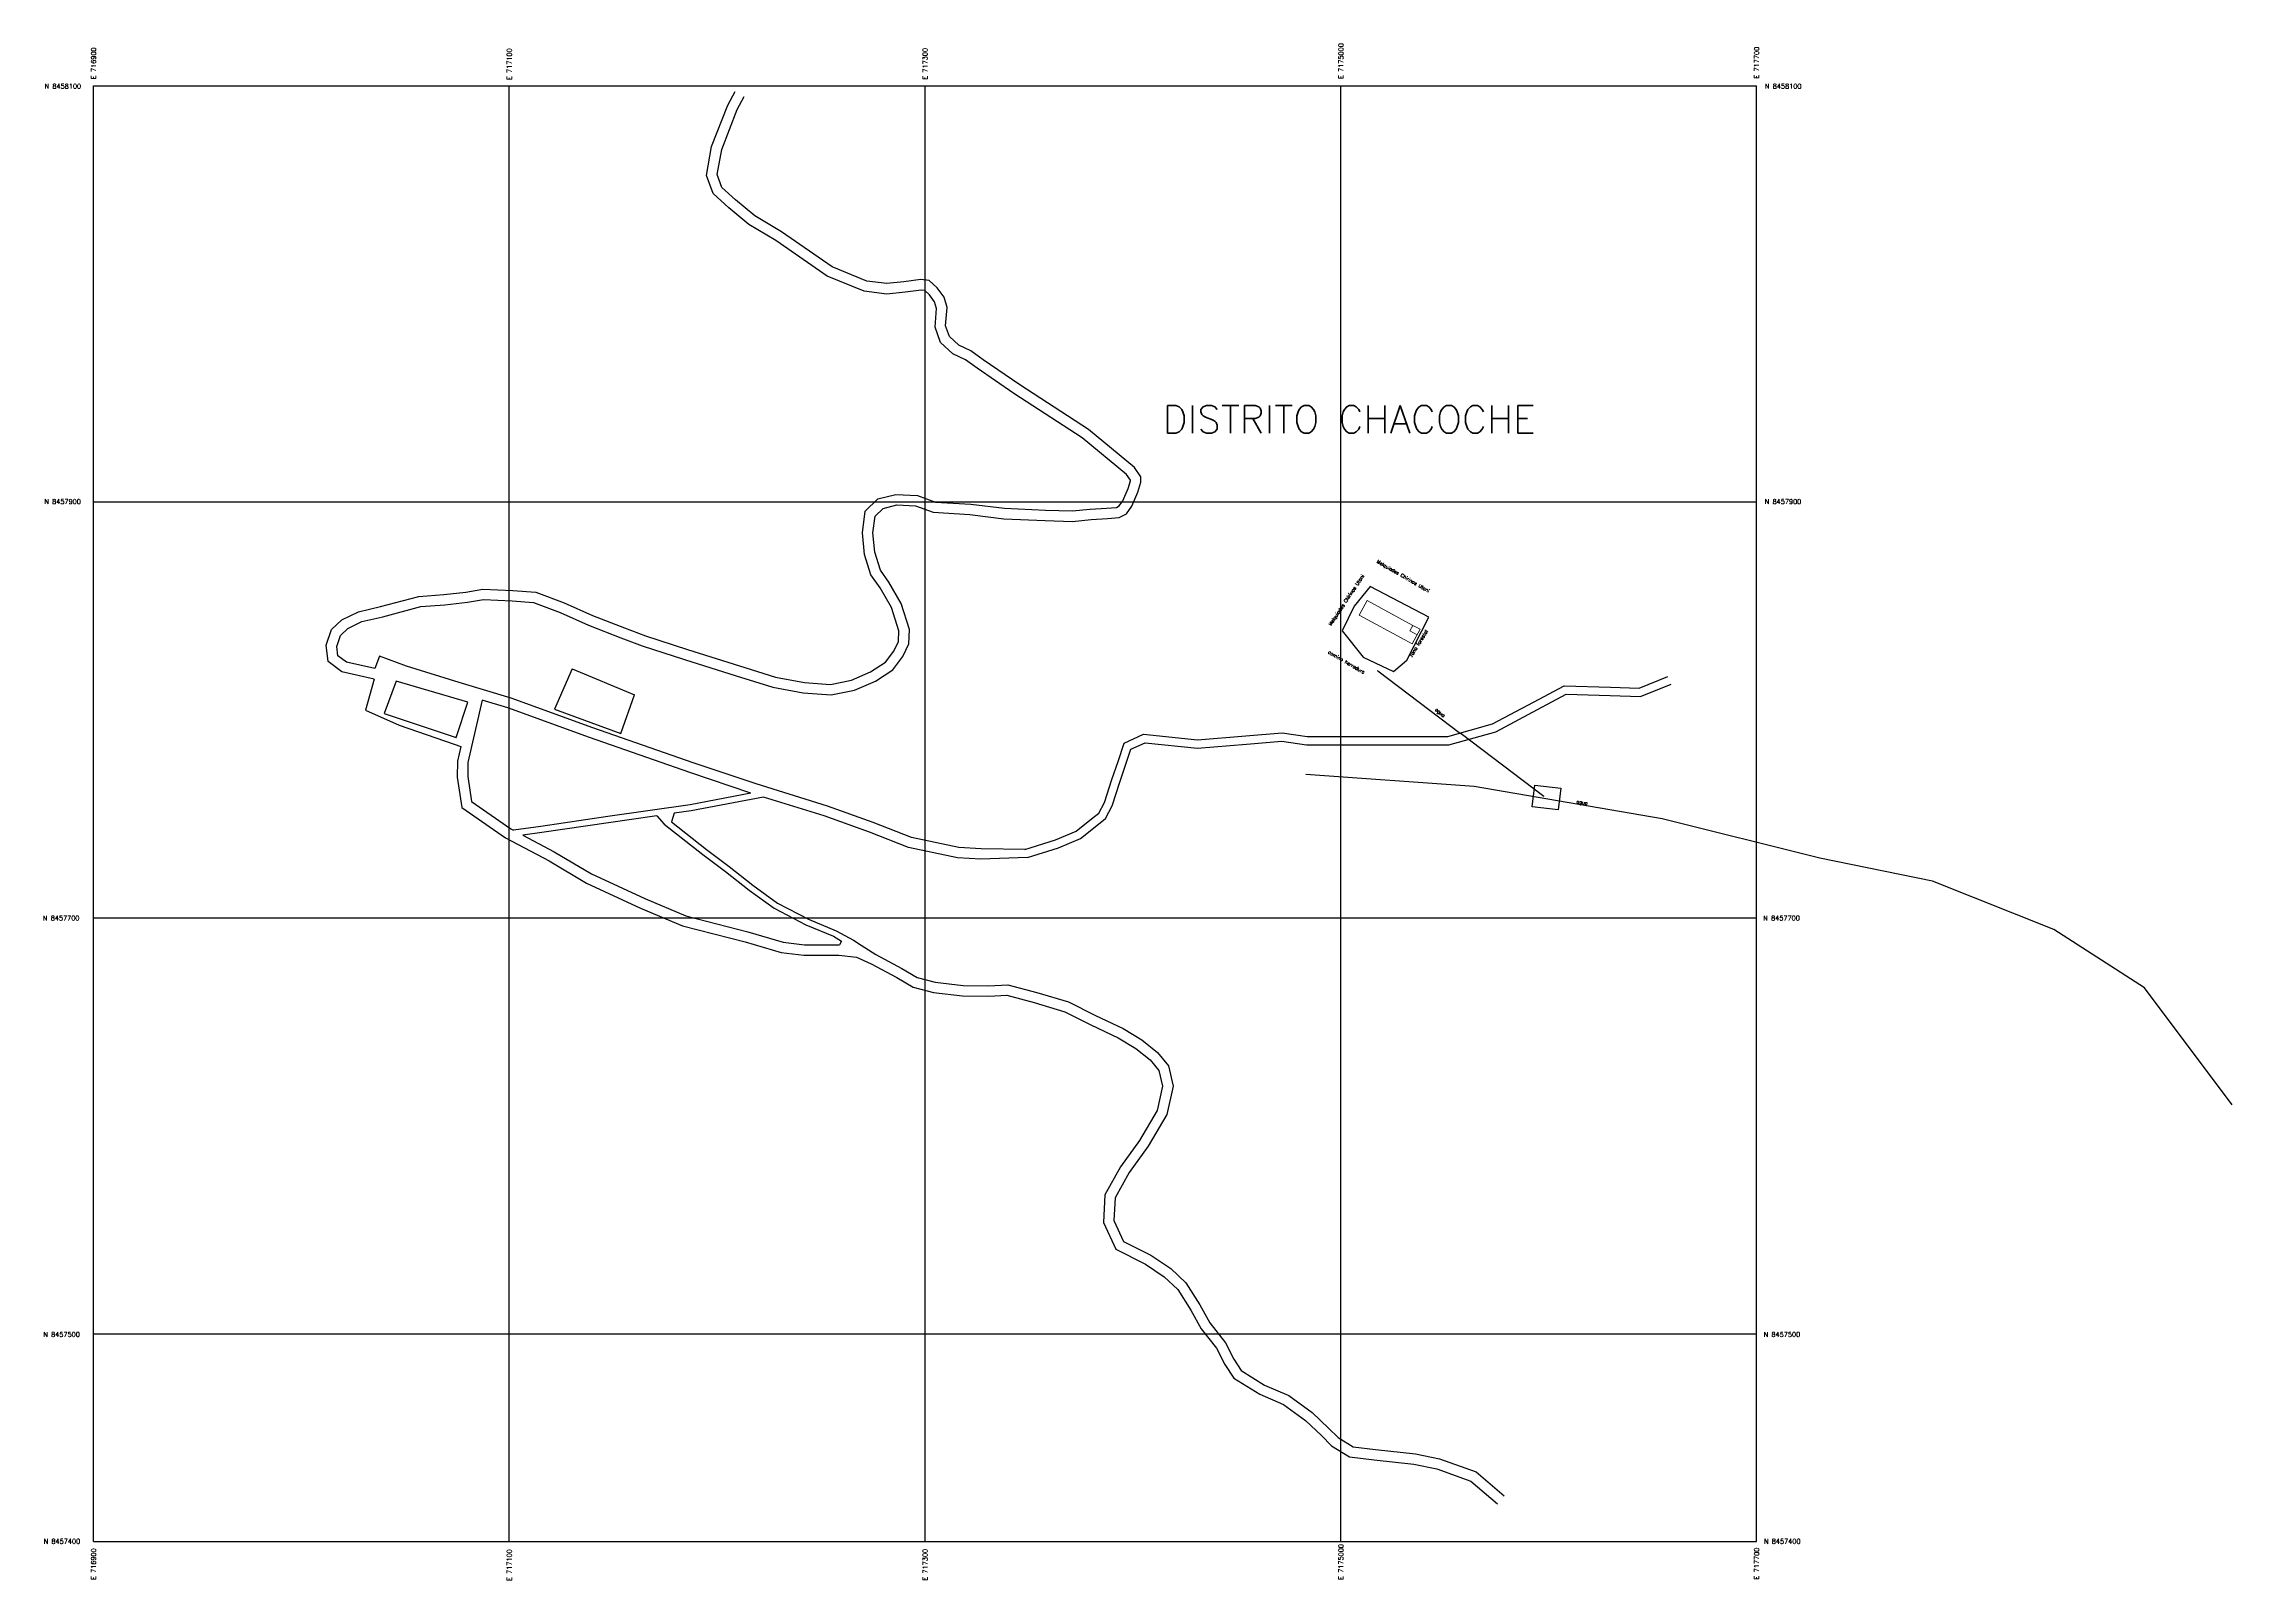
# Model space of a CAD drawing. Header units: metres. Extents: x 716876 to 771322, y 8457381 to 8503619.
# Drawn here: x 716876 to 717929, y 8457381 to 8458120 of the extents above; entities that cross this region are included whole.
import ezdxf

# ---------------------------------------------------------------- set-up
doc = ezdxf.new("R2010")
doc.units = ezdxf.units.M
doc.linetypes.add('CENTER', pattern=[2, 1.25, -0.25, 0.25, -0.25])
for name, color, linetype in [('C-HYDR-CTCH-FPTH', 4, 'Continuous'), ('C-HYDR-CTCH-TEXT', 7, 'Continuous'), ('C-PROP-LINE', 230, 'Continuous'), ('C-RAIL-CANT-VIEW-LEFT', 5, 'Continuous'), ('Dibujo & Figuras', 7, 'Continuous'), ('V-ROAD-CNTR', 1, 'CENTER')]:
    doc.layers.add(name, color=color, linetype=linetype)
doc.styles.get("Standard").update_dxf_attribs({"font": 'simplex.shx'})
doc.dimstyles.get("Standard").update_dxf_attribs({"dimtxt": 0.18, "dimasz": 0.18, "dimexe": 0.18, "dimexo": 0.0625, "dimgap": 0.09, "dimtad": 0, "dimtih": 1, "dimtoh": 1, "dimdec": 4, "dimzin": 0, "dimdsep": 46, "dimtxsty": 'Standard', "dimcen": 0.09, "dimadec": 0, "dimazin": 0, "dimtfac": 1, "dimtdec": 4, "dimtofl": 0, "dimtmove": 0, "dimatfit": 3, "dimfxl": 1, "dimtolj": 1, "dimtzin": 0, "dimarcsym": 0})

# ---------------------------------------------------------------- blocks, each defined once
blk = doc.blocks.new('*D58')
at = {"layer": 'C-HYDR-CTCH-FPTH', "color": 0, "lineweight": -2, "transparency": 16777216}
for p, q in [((717517.7, 8457818.8), (717517.8, 8457818.8)), ((717517.8, 8457818.7), (717557.6, 8457788.6)), ((717597.6, 8457758.3), (717557.8, 8457788.4)), ((717597.7, 8457758.3), (717597.7, 8457758.4))]:
    blk.add_line(p, q, dxfattribs=at)
at = {"layer": 'C-HYDR-CTCH-FPTH', "color": 0, "transparency": 16777216}
for points in [[(717517.8, 8457818.7), (717517.8, 8457818.7), (717517.7, 8457818.8)], [(717597.6, 8457758.4), (717597.6, 8457758.3), (717597.7, 8457758.3)]]:
    blk.add_solid(points, dxfattribs=at)
at = {"layer": 'Defpoints', "color": 0, "transparency": 16777216}
for p in [(717517.7, 8457818.8), (717597.7, 8457758.3), (717597.7, 8457758.3)]:
    blk.add_point(p, dxfattribs=at)
at = {"layer": 'C-HYDR-CTCH-FPTH', "color": 0, "transparency": 16777216, "insert": (717557.7, 8457788.5), "char_height": 0.09, "attachment_point": 5}
blk.add_mtext('\\A1;100.2305', dxfattribs=at)

msp = doc.modelspace()

# ---------------------------------------------------------------- linework, layer by layer
at = {"layer": 'C-HYDR-CTCH-FPTH'}
for p, q in [((717592.0228, 8457753.30663), (717593.2645, 8457763.80055)), ((717593.2645, 8457763.80055), (717605.73846, 8457762.32456)), ((717605.73846, 8457762.32456), (717604.49676, 8457751.83064)), ((717604.49676, 8457751.83064), (717592.0228, 8457753.30663))]:
    msp.add_line(p, q, dxfattribs=at)
at = {"layer": 'C-HYDR-CTCH-FPTH', "flags": 128}
for points in [[(717034.97237, 8457814.75242), (717019.52083, 8457818.23821), (717012.7993, 8457823.22147), (717011.91454, 8457831.0394), (717014.51301, 8457838.58554), (717019.48776, 8457843.21343), (717027.4187, 8457847.1079), (717037.96471, 8457849.59326), (717056.56055, 8457854.54058), (717068.52519, 8457855.37279), (717079.15544, 8457856.61234), (717087.30088, 8457858.05099), (717101.63781, 8457857.39127), (717112.72387, 8457856.54203), (717126.43116, 8457851.4469), (717140.08209, 8457845.34517), (717155.37188, 8457839.32075), (717165.48325, 8457835.54172), (717185.7656, 8457828.97395), (717210.65287, 8457821.07275), (717227.9844, 8457815.68213), (717241.92167, 8457813.13889), (717254.44628, 8457812.21606), (717264.5395, 8457814.26751), (717273.81309, 8457818.1887), (717281.00829, 8457822.85049), (717284.9967, 8457828.15337), (717287.18057, 8457832.85727), (717287.42815, 8457837.95286), (717283.8839, 8457849.10073), (717278.32956, 8457858.65279), (717273.97342, 8457864.84068), (717270.93889, 8457874.72479), (717269.89456, 8457885.07423), (717271.21185, 8457895.44427), (717277.34043, 8457901.34454), (717285.96688, 8457903.56811), (717296.42305, 8457903.06414), (717304.96548, 8457899.88069), (717321.96973, 8457898.80971), (717338.26458, 8457896.86308), (717357.9054, 8457895.9734), (717370.74564, 8457895.57759), (717379.47925, 8457896.43762), (717387.33732, 8457896.92583), (717392.00087, 8457897.28665), (717393.43525, 8457898.03542), (717395.05873, 8457900.40718), (717397.68495, 8457906.43709), (717398.82926, 8457910.14509), (717398.82302, 8457910.41958), (717396.94272, 8457913.14498), (717375.61324, 8457930.77921), (717342.76076, 8457952.10013), (717325.12935, 8457964.17403), (717319.45363, 8457968.2718), (717313.39984, 8457971.16159), (717307.46157, 8457976.61847), (717304.82479, 8457983.98092), (717305.53858, 8457992.8891), (717304.5731, 8457996.20043), (717302.0645, 8457999.58087), (717299.84903, 8458001.64212), (717298.09546, 8458001.81382), (717290.41905, 8458000.85408), (717281.61348, 8457999.89359), (717270.73806, 8458001.22656), (717252.91336, 8458008.54905), (717228.2672, 8458025.61144), (717215.28782, 8458033.37052), (717205.5846, 8458041.40558), (717198.00974, 8458048.30121), (717194.78358, 8458056.89273), (717197.32498, 8458070.81141), (717205.05048, 8458090.63839), (717208.60726, 8458097.30131)], [(717348.35847, 8457732.88699), (717327.04157, 8457733.20015), (717316.22068, 8457733.75539), (717293.45826, 8457738.55037), (717275.04577, 8457745.78097), (717253.0853, 8457753.66393), (717218.71769, 8457764.34594), (717188.50631, 8457774.53318), (717140.23069, 8457791.3331), (717100.94211, 8457805.6191), (717075.84634, 8457813.08317), (717050.50584, 8457820.95112), (717037.54863, 8457825.76952), (717035.32795, 8457819.79785), (717021.65077, 8457822.88336), (717017.52316, 8457825.94352), (717017.00984, 8457830.47939), (717018.83367, 8457835.77594), (717022.35349, 8457839.05035), (717029.11548, 8457842.37081), (717039.18117, 8457844.74296), (717057.38423, 8457849.58579), (717068.98847, 8457850.39293), (717079.88044, 8457851.663), (717087.62471, 8457853.03079), (717101.33187, 8457852.40006), (717111.64087, 8457851.61034), (717124.53797, 8457846.81637), (717138.14447, 8457840.73451), (717153.58005, 8457834.65264), (717163.83704, 8457830.81918), (717184.23892, 8457824.21271), (717209.15388, 8457816.30272), (717226.78875, 8457810.81774), (717241.28737, 8457808.17207), (717254.76649, 8457807.17891), (717266.02581, 8457809.46737), (717276.16402, 8457813.75415), (717284.47123, 8457819.13641), (717289.30967, 8457825.56948), (717292.12724, 8457831.63834), (717292.46596, 8457838.60964), (717288.48243, 8457851.1392), (717282.54291, 8457861.35367), (717278.51979, 8457867.06851), (717275.86394, 8457875.71916), (717274.9265, 8457885.00935), (717275.94981, 8457893.06511), (717279.8613, 8457896.83089), (717286.48208, 8457898.53747), (717295.40566, 8457898.10737), (717303.91276, 8457894.93709), (717321.51568, 8457893.8284), (717337.85435, 8457891.87653), (717357.71523, 8457890.97689), (717370.91432, 8457890.57002), (717379.87941, 8457891.45284), (717387.68522, 8457891.9378), (717393.40719, 8457892.38052), (717396.85592, 8457894.18081), (717399.45309, 8457897.97502), (717402.38039, 8457904.69623), (717403.84642, 8457909.44675), (717403.78774, 8457912.02815), (717400.66389, 8457916.55601), (717378.57701, 8457934.81643), (717345.53469, 8457956.26055), (717328.00573, 8457968.2643), (717322.01469, 8457972.58972), (717316.2307, 8457975.35073), (717311.75292, 8457979.46551), (717309.89474, 8457984.65394), (717310.59603, 8457993.40611), (717309.12236, 8457998.46039), (717305.80625, 8458002.92898), (717302.01784, 8458006.45367), (717298.02811, 8458006.84433), (717289.83778, 8458005.82034), (717281.64698, 8458004.9269), (717272.01494, 8458006.10747), (717255.31417, 8458012.96824), (717230.97599, 8458029.81742), (717218.18194, 8458037.46571), (717208.86382, 8458045.18188), (717202.2669, 8458051.18726), (717199.95073, 8458057.35542), (717202.15765, 8458069.44227), (717209.60137, 8458088.54607), (717213.01814, 8458094.9467)], [(717034.97237, 8457814.75242), (717030.8334, 8457799.82417), (717046.94309, 8457792.55812), (717073.51109, 8457783.51221), (717076.75442, 8457782.40792)], [(717045.57754, 8457813.68117), (717039.78037, 8457798.25114), (717074.44853, 8457786.70352), (717080.11284, 8457803.70887), (717045.57754, 8457813.68117)], [(717130.18695, 8457819.61617), (717121.75331, 8457800.21943), (717153.6144, 8457788.5813), (717160.28106, 8457807.25075)], [(717130.18695, 8457819.61617), (717160.28106, 8457807.25075)], [(717348.01091, 8457732.79434), (717362.75404, 8457737.44335), (717372.64622, 8457741.63519), (717380.08377, 8457747.5495), (717383.58776, 8457750.33587), (717386.23715, 8457755.37094), (717389.89821, 8457766.4083), (717392.8038, 8457775.16808), (717395.7193, 8457783.95776), (717405.13708, 8457788.26032), (717431.03589, 8457785.52824), (717454.24579, 8457787.44349), (717471.76768, 8457788.95742), (717483.8174, 8457787.20532), (717500.00003, 8457787.20532), (717519.07196, 8457787.20532), (717538.14407, 8457787.20532), (717551.4707, 8457787.20532), (717573.02338, 8457793.17941), (717592.7302, 8457803.66696), (717607.50121, 8457811.52778), (717629.65532, 8457810.85455), (717643.50342, 8457810.43373), (717657.32709, 8457815.98782)], [(717349.21385, 8457728.97952), (717364.13899, 8457733.68591), (717374.709, 8457738.16498), (717382.57337, 8457744.41871), (717386.73586, 8457747.72871), (717389.93019, 8457753.79941), (717393.6948, 8457765.14898), (717396.60039, 8457773.90876), (717398.96707, 8457781.04386), (717405.80476, 8457784.16769), (717430.99015, 8457781.51087), (717454.58244, 8457783.45767), (717471.6505, 8457784.93239), (717483.52811, 8457783.20532), (717500.00003, 8457783.20532), (717519.07196, 8457783.20532), (717538.14407, 8457783.20532), (717552.01481, 8457783.20532), (717574.51495, 8457789.44204), (717594.60938, 8457800.13586), (717608.4421, 8457807.49734), (717629.53382, 8457806.8564), (717644.21827, 8457806.41016), (717658.81834, 8457812.2762)], [(717086.88298, 8457804.58415), (717080.12613, 8457774.6333), (717079.99017, 8457767.86483), (717081.81067, 8457755.91314), (717100.73554, 8457742.68157), (717101.97208, 8457742.02869)], [(717216.21043, 8457759.91478), (717186.8858, 8457769.80301), (717138.55462, 8457786.62226), (717099.37369, 8457800.86912), (717086.88298, 8457804.58415)], [(717076.75442, 8457782.40792), (717075.13731, 8457775.23983), (717074.98256, 8457767.53618), (717077.19022, 8457753.04271), (717098.1257, 8457738.40539), (717119.13058, 8457727.31518), (717137.17681, 8457716.6933), (717163.15097, 8457704.67645), (717183.33845, 8457696.13684), (717213.42767, 8457688.35099), (717230.73775, 8457683.32113), (717241.66705, 8457682.00565), (717258.53991, 8457681.96148), (717267.01942, 8457681.1086), (717273.99801, 8457677.7776), (717286.45791, 8457671.2519), (717294.33093, 8457666.63362), (717303.97563, 8457664.12368), (717317.95637, 8457662.50112), (717330.64102, 8457662.23226), (717339.30909, 8457662.69729), (717352.47216, 8457659.1731), (717367.15636, 8457654.82326), (717379.79167, 8457648.51025), (717392.95155, 8457642.31808), (717401.44303, 8457637.14919), (717408.32458, 8457631.60654), (717412.51006, 8457626.56362), (717414.2429, 8457618.96802), (717411.62145, 8457607.28848), (717403.10724, 8457592.86944), (717393.96211, 8457580.26453), (717386.47288, 8457566.78142), (717385.80891, 8457553.4656), (717391.71327, 8457540.67119), (717406.10671, 8457533.4449), (717415.03889, 8457527.39014), (717421.59822, 8457521.20365), (717427.80373, 8457511.25559), (717432.80439, 8457502.35668), (717440.20425, 8457492.96423), (717444.13264, 8457485.18501), (717448.57122, 8457478.641), (717460.98044, 8457470.8597), (717472.42993, 8457465.91592), (717483.04078, 8457458.33197), (717490.61307, 8457450.99055), (717495.53817, 8457446.10667), (717504.19, 8457440.81628), (717516.09122, 8457439.31591), (717535.10516, 8457437.2993), (717546.10704, 8457435.05765), (717562.52981, 8457429.13056), (717575.31369, 8457418.22713)], [(717216.21043, 8457759.91478), (717186.92771, 8457754.36583), (717147.34923, 8457748.6183), (717115.18399, 8457743.94731), (717101.97208, 8457742.02869)], [(717928.77949, 8457610.08877), (717886.61111, 8457666.31558), (717842.89309, 8457694.27843), (717784.60212, 8457717.5808), (717730.39155, 8457728.64949), (717654.55874, 8457747.49583), (717564.20465, 8457763.0246), (717483.07721, 8457768.91814)], [(717170.94636, 8457749.01358), (717147.78036, 8457745.64944), (717115.61512, 8457740.97845), (717106.47515, 8457739.65115)], [(717170.94636, 8457749.01358), (717174.43822, 8457745.06245), (717193.07848, 8457730.36375), (717204.0072, 8457722.2418), (717215.3619, 8457713.30275), (717227.46859, 8457704.52356), (717242.59407, 8457696.58687), (717255.93354, 8457691.07627), (717259.73397, 8457688.78552), (717258.79725, 8457686.96082)], [(717179.38102, 8457750.23845), (717177.96498, 8457746.10194), (717194.90238, 8457732.74602), (717205.83013, 8457724.62478), (717217.17103, 8457715.69661), (717229.05436, 8457707.0794), (717243.86641, 8457699.30716), (717257.28828, 8457693.76252), (717265.52823, 8457689.16858), (717269.24794, 8457686.83988)], [(717222.26245, 8457758.00822), (717187.42278, 8457751.40626), (717179.38102, 8457750.23845)], [(717349.21385, 8457728.97952), (717326.84744, 8457728.20353), (717315.5733, 8457728.78204), (717292.01916, 8457733.74378), (717273.28693, 8457741.09995), (717251.4979, 8457748.92137), (717222.26245, 8457758.00822)], [(717106.47515, 8457739.65115), (717121.56725, 8457731.68279), (717139.5003, 8457721.12752), (717165.17522, 8457709.24912), (717184.94737, 8457700.8852), (717214.75181, 8457693.17304), (717231.74073, 8457688.2365), (717241.9734, 8457687.00487), (717258.79725, 8457686.96082), (717258.79725, 8457686.96082)], [(717269.24794, 8457686.83988), (717276.23558, 8457682.24994), (717288.88412, 8457675.62545), (717296.262, 8457671.29762), (717304.89791, 8457669.05021), (717318.29832, 8457667.495), (717330.55996, 8457667.2351), (717339.83467, 8457667.73267), (717353.82902, 8457663.98592), (717368.99793, 8457659.4925), (717381.97374, 8457653.00937), (717395.32262, 8457646.72827), (717404.32349, 8457641.2493), (717411.85165, 8457635.18585), (717417.11945, 8457628.83888), (717419.36931, 8457618.97702), (717416.32752, 8457605.42467), (717407.29277, 8457590.12409), (717398.18647, 8457577.57271), (717391.40874, 8457565.37053), (717390.86393, 8457554.44443), (717395.52013, 8457544.35471), (717408.64193, 8457537.76685), (717418.17711, 8457531.30334), (717425.4987, 8457524.39792), (717432.10659, 8457513.80481), (717436.9727, 8457505.14535), (717444.4417, 8457495.66513), (717448.45099, 8457487.7257), (717452.1187, 8457482.31822), (717463.31314, 8457475.29866), (717474.90259, 8457470.29445), (717486.25255, 8457462.18222), (717494.1137, 8457454.56077), (717498.64443, 8457450.06795), (717505.88157, 8457445.6426), (717516.66764, 8457444.28282), (717535.86969, 8457442.24626), (717547.462, 8457439.88431), (717565.08256, 8457433.52492), (717578.55834, 8457422.03137)]]:
    msp.add_lwpolyline(points, dxfattribs=at)
at = {"layer": 'C-PROP-LINE'}
for p, q in [((716900.00003, 8458099.99997), (717700.00003, 8458099.99997)), ((716900.00003, 8457399.99997), (716900.00003, 8458099.99997)), ((717100.00003, 8457399.99997), (717100.00003, 8458099.99997)), ((717300.00003, 8457399.99997), (717300.00003, 8458099.99997)), ((717500.00003, 8457399.99997), (717500.00003, 8458099.99997)), ((717700.00003, 8457399.99997), (717700.00003, 8458099.99997)), ((716900.00003, 8457899.99997), (717700.00003, 8457899.99997)), ((716900.00003, 8457699.99997), (717700.00003, 8457699.99997)), ((716900.00003, 8457499.99997), (717700.00003, 8457499.99997)), ((716900.00003, 8457399.99997), (717700.00003, 8457399.99997))]:
    msp.add_line(p, q, dxfattribs=at)
at = {"layer": 'C-RAIL-CANT-VIEW-LEFT', "flags": 128}
msp.add_lwpolyline([(717514.12341, 8457859.2985), (717506.45935, 8457849.81353), (717500.61875, 8457838.00969), (717510.75077, 8457825.33288), (717525.39701, 8457818.47113), (717531.73391, 8457823.83725), (717542.276, 8457844.52817), (717514.12341, 8457859.2985), (717514.12341, 8457859.2985), (717514.12341, 8457859.2985)], dxfattribs=at)
at = {"layer": 'Dibujo & Figuras', "lineweight": 0, "flags": 128}
msp.add_lwpolyline([(717534.59551, 8457840.59695), (717512.65378, 8457852.57862), (717508.81965, 8457845.55727), (717530.76138, 8457833.5756), (717534.27206, 8457831.65853), (717538.10619, 8457838.67988), (717534.59551, 8457840.59695), (717533.15771, 8457837.96394), (717536.66839, 8457836.04688)], dxfattribs=at)

# ---------------------------------------------------------------- texts
at = {"layer": 'C-HYDR-CTCH-TEXT', "char_height": 2.304, "attachment_point": 5, "rotation": 90}
for s, insert in [('\\A1;E 716900', (716900.00003, 8458110.83366)), ('\\A1;E 717100', (717100.00003, 8458110.39249)), ('\\A1;E 717300', (717300.00003, 8458110.55189)), ('\\A1;E 7175000', (717500.00003, 8458111.87891)), ('\\A1;E 717700', (717699.97297, 8458111.1076)), ('\\A1;E 716900', (716900.00003, 8457389.16012)), ('\\A1;E 717100', (717100.00003, 8457388.71896)), ('\\A1;E 717300', (717300.00003, 8457388.87836)), ('\\A1;E 7175000', (717500.00003, 8457390.20537)), ('\\A1;E 717700', (717699.97297, 8457389.43406))]:
    msp.add_mtext(s, dxfattribs=dict(at, insert=insert))
at = {"layer": 'C-HYDR-CTCH-TEXT', "char_height": 2.304, "attachment_point": 5}
for s, insert in [('\\A1;N 8458100', (716885.25057, 8458099.82334)), ('\\A1;N 8458100', (717712.79221, 8458099.82334)), ('\\A1;N 8457900', (716885.1436, 8457900.12033)), ('\\A1;N 8457900', (717712.68525, 8457900.12033)), ('\\A1;N 8457700', (716884.45841, 8457699.82329)), ('\\A1;N 8457700', (717712.00006, 8457699.82329)), ('\\A1;N 8457500', (716884.64789, 8457499.61351)), ('\\A1;N 8457500', (717712.18954, 8457499.61351)), ('\\A1;N 8457400', (716884.7923, 8457400.14612)), ('\\A1;N 8457400', (717712.33395, 8457400.14612))]:
    msp.add_mtext(s, dxfattribs=dict(at, insert=insert))
at = {"layer": 'V-ROAD-CNTR', "color": 0}
msp.add_text('DISTRITO CHACOCHE', height=13.3333333, dxfattribs=at).set_placement((717414.29085, 8457933.01791))
for s, height, rotation, p in [('Melquiades Chirinos Utani', 1.6666667, 56.30716219, (717495.26653, 8457840.21019)), ('Melquiades Chirinos Utani', 1.6666667, 329.87279057, (717517.05359, 8457870.81849, 6926)), ('zona forestal', 1.6666667, 58.12820351, (717534.13288, 8457825.15225)), ('camino herradura', 1.6666667, 329.87279057, (717493.62445, 8457827.22359, 6926)), ('agua', 1.666667, 319.30624307, (717545.16396, 8457799.81774)), ('agua', 1.666667, 350.25926088, (717613.28763, 8457755.11656))]:
    msp.add_text(s, height=height, rotation=rotation, dxfattribs=at).set_placement(p)

# ---------------------------------------------------------------- dimensions: what is measured, and where the dimension line sits
at = {"layer": 'C-HYDR-CTCH-FPTH'}
dim = msp.add_aligned_dim(p1=(717517.72519, 8457818.76127), p2=(717597.66004, 8457758.29161), distance=0, dimstyle='Standard', override={"dimscale": 0.5}, dxfattribs=at)
dim.commit()
dim.dimension.update_dxf_attribs({"geometry": '*D58', "text_midpoint": (717557.69262, 8457788.52644)})

doc.saveas('drawing.dxf')
